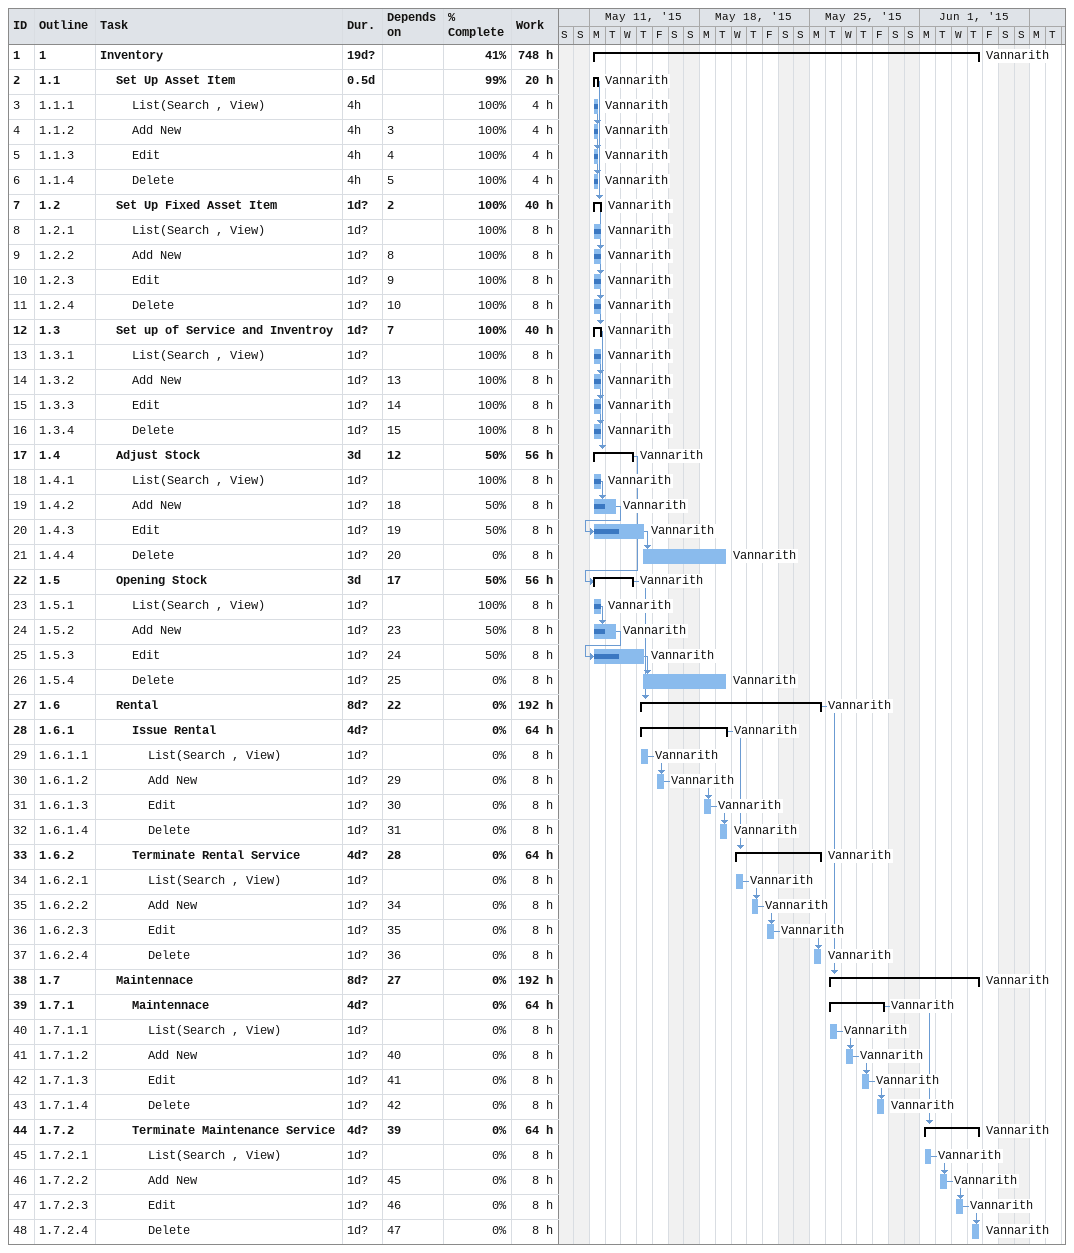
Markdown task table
| ID | WBS | Task | Duration | Start | Finish | Predecessors | Resources | % complete | Work (h) |
|---|---|---|---|---|---|---|---|---|---|
| 1 | 1 | **Inventory** | 19d? | 2015-05-11 | 2015-06-04 |  | Vannarith | 41 | 748 |
| 2 | 1.1 | **Set Up Asset Item** | 0.5d | 2015-05-11 | 2015-05-11 |  | Vannarith | 99 | 20 |
| 3 | 1.1.1 | List(Search , View) | 4h | 2015-05-11 | 2015-05-11 |  | Vannarith | 100 | 4 |
| 4 | 1.1.2 | Add New | 4h | 2015-05-11 | 2015-05-11 | 3 | Vannarith | 100 | 4 |
| 5 | 1.1.3 | Edit | 4h | 2015-05-11 | 2015-05-11 | 4 | Vannarith | 100 | 4 |
| 6 | 1.1.4 | Delete | 4h | 2015-05-11 | 2015-05-11 | 5 | Vannarith | 100 | 4 |
| 7 | 1.2 | **Set Up Fixed Asset Item** | 1d? | 2015-05-11 | 2015-05-11 | 2 | Vannarith | 100 | 40 |
| 8 | 1.2.1 | List(Search , View) | 1d? | 2015-05-11 | 2015-05-11 |  | Vannarith | 100 | 8 |
| 9 | 1.2.2 | Add New | 1d? | 2015-05-11 | 2015-05-11 | 8 | Vannarith | 100 | 8 |
| 10 | 1.2.3 | Edit | 1d? | 2015-05-11 | 2015-05-11 | 9 | Vannarith | 100 | 8 |
| 11 | 1.2.4 | Delete | 1d? | 2015-05-11 | 2015-05-11 | 10 | Vannarith | 100 | 8 |
| 12 | 1.3 | **Set up of Service and Inventroy** | 1d? | 2015-05-11 | 2015-05-11 | 7 | Vannarith | 100 | 40 |
| 13 | 1.3.1 | List(Search , View) | 1d? | 2015-05-11 | 2015-05-11 |  | Vannarith | 100 | 8 |
| 14 | 1.3.2 | Add New | 1d? | 2015-05-11 | 2015-05-11 | 13 | Vannarith | 100 | 8 |
| 15 | 1.3.3 | Edit | 1d? | 2015-05-11 | 2015-05-11 | 14 | Vannarith | 100 | 8 |
| 16 | 1.3.4 | Delete | 1d? | 2015-05-11 | 2015-05-11 | 15 | Vannarith | 100 | 8 |
| 17 | 1.4 | **Adjust Stock** | 3d | 2015-05-11 | 2015-05-13 | 12 | Vannarith | 50 | 56 |
| 18 | 1.4.1 | List(Search , View) | 1d? | 2015-05-11 | 2015-05-11 |  | Vannarith | 100 | 8 |
| 19 | 1.4.2 | Add New | 1d? | 2015-05-11 | 2015-05-12 | 18 | Vannarith | 50 | 8 |
| 20 | 1.4.3 | Edit | 1d? | 2015-05-11 | 2015-05-14 | 19 | Vannarith | 50 | 8 |
| 21 | 1.4.4 | Delete | 1d? | 2015-05-14 | 2015-05-19 | 20 | Vannarith | 0 | 8 |
| 22 | 1.5 | **Opening Stock** | 3d | 2015-05-11 | 2015-05-13 | 17 | Vannarith | 50 | 56 |
| 23 | 1.5.1 | List(Search , View) | 1d? | 2015-05-11 | 2015-05-11 |  | Vannarith | 100 | 8 |
| 24 | 1.5.2 | Add New | 1d? | 2015-05-11 | 2015-05-12 | 23 | Vannarith | 50 | 8 |
| 25 | 1.5.3 | Edit | 1d? | 2015-05-11 | 2015-05-14 | 24 | Vannarith | 50 | 8 |
| 26 | 1.5.4 | Delete | 1d? | 2015-05-14 | 2015-05-19 | 25 | Vannarith | 0 | 8 |
| 27 | 1.6 | **Rental** | 8d? | 2015-05-14 | 2015-05-25 | 22 | Vannarith | 0 | 192 |
| 28 | 1.6.1 | **Issue Rental** | 4d? | 2015-05-14 | 2015-05-19 |  | Vannarith | 0 | 64 |
| 29 | 1.6.1.1 | List(Search , View) | 1d? | 2015-05-14 | 2015-05-14 |  | Vannarith | 0 | 8 |
| 30 | 1.6.1.2 | Add New | 1d? | 2015-05-15 | 2015-05-15 | 29 | Vannarith | 0 | 8 |
| 31 | 1.6.1.3 | Edit | 1d? | 2015-05-18 | 2015-05-18 | 30 | Vannarith | 0 | 8 |
| 32 | 1.6.1.4 | Delete | 1d? | 2015-05-19 | 2015-05-19 | 31 | Vannarith | 0 | 8 |
| 33 | 1.6.2 | **Terminate Rental Service** | 4d? | 2015-05-20 | 2015-05-25 | 28 | Vannarith | 0 | 64 |
| 34 | 1.6.2.1 | List(Search , View) | 1d? | 2015-05-20 | 2015-05-20 |  | Vannarith | 0 | 8 |
| 35 | 1.6.2.2 | Add New | 1d? | 2015-05-21 | 2015-05-21 | 34 | Vannarith | 0 | 8 |
| 36 | 1.6.2.3 | Edit | 1d? | 2015-05-22 | 2015-05-22 | 35 | Vannarith | 0 | 8 |
| 37 | 1.6.2.4 | Delete | 1d? | 2015-05-25 | 2015-05-25 | 36 | Vannarith | 0 | 8 |
| 38 | 1.7 | **Maintennace** | 8d? | 2015-05-26 | 2015-06-04 | 27 | Vannarith | 0 | 192 |
| 39 | 1.7.1 | **Maintennace** | 4d? | 2015-05-26 | 2015-05-29 |  | Vannarith | 0 | 64 |
| 40 | 1.7.1.1 | List(Search , View) | 1d? | 2015-05-26 | 2015-05-26 |  | Vannarith | 0 | 8 |
| 41 | 1.7.1.2 | Add New | 1d? | 2015-05-27 | 2015-05-27 | 40 | Vannarith | 0 | 8 |
| 42 | 1.7.1.3 | Edit | 1d? | 2015-05-28 | 2015-05-28 | 41 | Vannarith | 0 | 8 |
| 43 | 1.7.1.4 | Delete | 1d? | 2015-05-29 | 2015-05-29 | 42 | Vannarith | 0 | 8 |
| 44 | 1.7.2 | **Terminate Maintenance Service** | 4d? | 2015-06-01 | 2015-06-04 | 39 | Vannarith | 0 | 64 |
| 45 | 1.7.2.1 | List(Search , View) | 1d? | 2015-06-01 | 2015-06-01 |  | Vannarith | 0 | 8 |
| 46 | 1.7.2.2 | Add New | 1d? | 2015-06-02 | 2015-06-02 | 45 | Vannarith | 0 | 8 |
| 47 | 1.7.2.3 | Edit | 1d? | 2015-06-03 | 2015-06-03 | 46 | Vannarith | 0 | 8 |
| 48 | 1.7.2.4 | Delete | 1d? | 2015-06-04 | 2015-06-04 | 47 | Vannarith | 0 | 8 |
